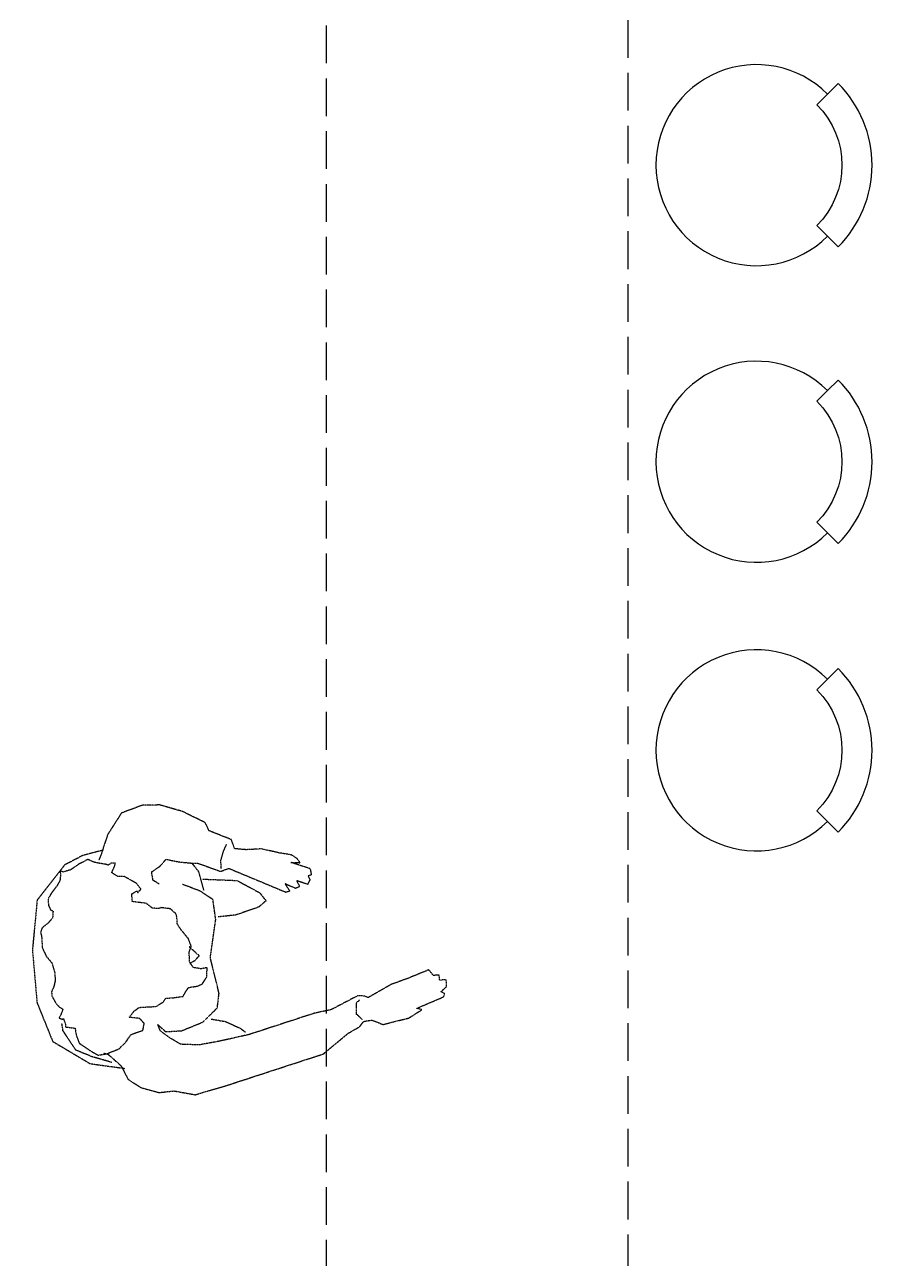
# Model space of a CAD drawing. Header units: millimetres. Extents: x 285006 to 3037698, y -2820855 to 192241.
# Drawn here: x 856526 to 858235, y -636269 to -633816 of the extents above; entities that cross this region are included whole.
import ezdxf

# ---------------------------------------------------------------- set-up
doc = ezdxf.new("R2010")
doc.units = ezdxf.units.MM
doc.linetypes.add('DASH', pattern=[0.35, 0.25, -0.1])
doc.layers.add('FF-FURN', color=51, linetype='Continuous')
doc.layers.add('FF-FURN--02', color=8, linetype='DASH')

# ---------------------------------------------------------------- blocks, each defined once
blk = doc.blocks.new('A$C20967D04')
at = {"color": 0, "linetype": 'Continuous'}
for p, q in [((-120.2, 109.8), (-141.4, 88.6)), ((120.2, 109.8), (141.4, 88.6))]:
    blk.add_line(p, q, dxfattribs=at)
blk.add_lwpolyline([(-162.6, 67.4), (-141.4, 88.6, -2.414214), (141.4, 88.6), (162.6, 67.4, -0.414214), (-162.6, 67.4, -0.414214)], format="xyb", dxfattribs=at)
blk.add_arc((0, 230), 170, 225, 315, dxfattribs=at)
blk = doc.blocks.new('A$C59637B09')
at = {"layer": 'FF-FURN--02'}
for p, q in [((-166.1, 656.5), (-122.7, 670.9)), ((-122.7, 670.9), (-85.6, 668.9)), ((-85.6, 668.9), (-34, 681.2)), ((-34, 681.2), (44.4, 662.7)), ((-197, 633.8), (-166.1, 656.5)), ((44.4, 662.7), (285.7, 598.8)), ((-287.8, 590.5), (-203.2, 607)), ((-211.5, 600.8), (-197, 633.8)), ((-376.5, 530.8), (-287.8, 590.5)), ((-234.1, 590.5), (-281.6, 574)), ((-242.4, 569.9), (-211.5, 600.8)), ((285.7, 598.8), (349.7, 551.4)), ((-320.8, 555.5), (-349.7, 506)), ((-281.6, 574), (-320.8, 555.5)), ((-311.3, 539.2), (-286.1, 558.2)), ((-286.1, 558.2), (-267.2, 570.8)), ((-267.2, 570.8), (-246.2, 568.7)), ((-253.3, 566.3), (-242.4, 569.9)), ((-246.2, 568.7), (-214.6, 558.2)), ((-214.6, 558.2), (-197.8, 543.4)), ((-62.9, 555.5), (-87.7, 539)), ((-17.5, 559.6), (-62.9, 555.5)), ((32, 553.4), (-17.5, 559.6)), ((106.2, 541.1), (32, 553.4)), ((349.7, 551.4), (378.5, 536.9)), ((-409.5, 433.9), (-376.5, 530.8)), ((-319.7, 501.4), (-317.6, 520.3)), ((-317.6, 520.3), (-311.3, 539.2)), ((-197.8, 543.4), (-183.1, 524.5)), ((-183.1, 524.5), (-153.6, 516.1)), ((-153.6, 516.1), (-149.4, 499.3)), ((-116.6, 504), (-98, 522.5)), ((-110.4, 520.4), (-116.6, 504)), ((-87.7, 539), (-110.4, 520.4)), ((-98, 522.5), (-58.8, 522.5)), ((-58.8, 522.5), (-5.2, 504)), ((50.5, 506), (85.6, 524.6)), ((85.6, 524.6), (98, 534.9)), ((269.2, 497.8), (106.2, 541.1)), ((386.8, 520.4), (372.4, 506)), ((378.5, 536.9), (388.9, 524.6)), ((388.9, 524.6), (409.5, 522.5)), ((409.5, 522.5), (436.3, 534.9)), ((436.3, 534.9), (500.3, 522.5)), ((500.3, 522.5), (533.3, 504)), ((-349.7, 506), (-351.3, 488.9)), ((-347.1, 476.2), (-342.9, 488.8)), ((-342.9, 497.2), (-319.7, 501.4)), ((-342.9, 488.8), (-342.9, 497.2)), ((-159.9, 486.7), (-170.5, 484.6)), ((-149.4, 499.3), (-159.9, 486.7)), ((-5.2, 504), (32, 471)), ((15.5, 497.8), (50.5, 506)), ((310.5, 491.6), (269.2, 497.8)), ((378.5, 460.7), (310.5, 491.6)), ((372.4, 506), (374.4, 477.2)), ((533.3, 504), (520.9, 499.8)), ((520.9, 499.8), (589, 475.1)), ((-357.6, 474.1), (-349.2, 478.3)), ((-353.4, 467.8), (-357.6, 474.1)), ((-347.1, 453.1), (-353.4, 467.8)), ((-349.2, 478.3), (-347.1, 476.2)), ((-170.5, 484.6), (-185.2, 482.5)), ((-185.2, 482.5), (-172.6, 467.8)), ((-172.6, 467.8), (-159.9, 459.4)), ((-159.9, 459.4), (-141, 459.4)), ((-141, 459.4), (-117.9, 459.4)), ((-117.9, 459.4), (-99, 448.9)), ((32, 471), (38.2, 435.9)), ((374.4, 477.2), (382.7, 471)), ((395.1, 462.7), (378.5, 460.7)), ((403.3, 466.9), (395.1, 462.7)), ((461.1, 438), (403.3, 466.9)), ((591, 466.9), (582.8, 462.7)), ((582.8, 462.7), (597.2, 450.4)), ((589, 475.1), (591, 466.9)), ((-413.6, 304), (-409.5, 433.9)), ((-372.3, 419.5), (-361.8, 440.5)), ((-361.8, 440.5), (-355.5, 446.8)), ((-355.5, 446.8), (-347.1, 453.1)), ((-99, 448.9), (-92.7, 440.5)), ((-92.7, 440.5), (-75.8, 440.5)), ((-75.8, 440.5), (-50.6, 438.4)), ((-50.6, 438.4), (-42.2, 425.8)), ((-42.2, 425.8), (-35.9, 417.4)), ((38.2, 435.9), (21.7, 347.3)), ((502.3, 425.6), (461.1, 438)), ((556, 407.1), (502.3, 425.6)), ((580.7, 433.9), (580.7, 421.5)), ((597.2, 433.9), (580.7, 433.9)), ((597.2, 450.4), (597.2, 433.9)), ((-372.3, 409), (-372.3, 419.5)), ((-366, 396.4), (-372.3, 409)), ((-361.8, 381.7), (-366, 396.4)), ((-35.9, 417.4), (-14.9, 415.3)), ((-14.9, 415.3), (-2.3, 411.1)), ((-2.3, 411.1), (10.4, 394.3)), ((10.4, 394.3), (12.5, 371.2)), ((566.3, 421.5), (556, 407.1)), ((580.7, 421.5), (566.3, 421.5)), ((-361.8, 362.8), (-361.8, 381.7)), ((-21.2, 369.1), (-29.6, 354.4)), ((-2.3, 373.3), (-21.2, 369.1)), ((12.5, 371.2), (-2.3, 373.3)), ((-380.7, 320.8), (-368.1, 337.6)), ((-368.1, 337.6), (-361.8, 362.8)), ((-29.6, 354.4), (-29.6, 331.3)), ((-28.1, 360.1), (-27.8, 357.6)), ((-27.8, 357.6), (-15.5, 351.4)), ((-15.5, 351.4), (-5.2, 341.1)), ((-5.2, 341.1), (-15.5, 330.8)), ((21.7, 347.3), (40.2, 254.6)), ((-395.1, 182.4), (-413.6, 304)), ((-389.1, 299.7), (-380.7, 320.8)), ((-29.6, 331.3), (-23.3, 316.6)), ((-23.3, 316.6), (-29.6, 297.6)), ((-27.8, 318.5), (-28.3, 317.6)), ((-15.5, 330.8), (-27.8, 318.5)), ((-389.1, 272.4), (-389.1, 299.7)), ((-46.4, 274.5), (-54.8, 259.8)), ((-29.6, 297.6), (-46.4, 274.5)), ((-391.2, 261.9), (-389.1, 272.4)), ((-387, 251.4), (-391.2, 261.9)), ((-372.3, 240.9), (-387, 251.4)), ((-54.8, 243), (-56.9, 234.6)), ((-54.8, 259.8), (-54.8, 243)), ((40.2, 254.6), (36.1, 205.1)), ((89.7, 246.3), (46.4, 248.4)), ((147.5, 229.8), (89.7, 246.3)), ((-359.7, 228.3), (-372.3, 240.9)), ((-357.6, 211.5), (-359.7, 228.3)), ((-113.7, 217.8), (-128.4, 205.2)), ((-99, 219.9), (-113.7, 217.8)), ((-92.7, 217.8), (-99, 219.9)), ((-69.5, 222), (-92.7, 217.8)), ((-56.9, 234.6), (-69.5, 222)), ((166.1, 215.4), (147.5, 229.8)), ((151.6, 194.8), (166.1, 215.4)), ((-322.8, 100), (-395.1, 182.4)), ((-368.1, 196.8), (-363.9, 207.3)), ((-368.1, 180), (-368.1, 196.8)), ((-363.9, 207.3), (-357.6, 211.5)), ((-151.5, 201), (-162.1, 198.9)), ((-162.1, 198.9), (-162.1, 180)), ((-128.4, 205.2), (-151.5, 201)), ((5.2, 182.4), (-36.1, 163.9)), ((36.1, 205.1), (5.2, 182.4)), ((15.5, 182.4), (5.2, 135)), ((98, 161.8), (151.6, 194.8)), ((143.4, 161.8), (215.6, 196.8)), ((215.6, 196.8), (225.9, 194.8)), ((225.9, 194.8), (215.6, 176.2)), ((215.6, 176.2), (240.3, 188.6)), ((240.3, 188.6), (250.6, 184.5)), ((250.6, 184.5), (244.5, 170)), ((-357.6, 165.3), (-368.1, 180)), ((-345, 150.6), (-357.6, 165.3)), ((-149.4, 154.8), (-178.9, 135.9)), ((-162.1, 180), (-149.4, 173.7)), ((-149.4, 173.7), (-147.3, 177.9)), ((-138.9, 169.5), (-149.4, 154.8)), ((-147.3, 177.9), (-138.9, 169.5)), ((-93.9, 159.7), (-108.3, 149.4)), ((13.4, 153.6), (98, 161.8)), ((79.4, 130.9), (143.4, 161.8)), ((244.5, 170), (271.3, 180.4)), ((271.3, 180.4), (277.5, 170)), ((277.5, 170), (273.3, 159.7)), ((273.3, 159.7), (281.6, 157.7)), ((281.6, 157.7), (279.5, 143.3)), ((-336.6, 138), (-345, 150.6)), ((-334.5, 125.4), (-336.6, 138)), ((-334.5, 112.8), (-334.5, 125.4)), ((-193.6, 135.9), (-208.3, 125.4)), ((-208.3, 125.4), (-199.9, 108.6)), ((-178.9, 135.9), (-193.6, 135.9)), ((-108.3, 149.4), (-110.4, 128.8)), ((-110.4, 128.8), (-89.7, 116.5)), ((5.2, 135), (-9.3, 114.4)), ((5.2, 114.4), (58.8, 137.1)), ((58.8, 137.1), (79.4, 130.9)), ((60.9, 130.9), (60.9, 110.3)), ((279.5, 143.3), (232.1, 124.7)), ((232.1, 124.7), (254.8, 126.8)), ((254.8, 126.8), (248.6, 116.5)), ((-332.4, 114.9), (-334.5, 112.8)), ((-328.2, 117), (-332.4, 114.9)), ((-309.2, 112.8), (-328.2, 117)), ((-277.5, 79.4), (-322.8, 100)), ((-288.2, 100.2), (-309.2, 112.8)), ((-265.1, 89.7), (-288.2, 100.2)), ((-248.3, 98.1), (-265.1, 89.7)), ((-220.9, 104.4), (-248.3, 98.1)), ((-232.1, 79.4), (-238.6, 93.2)), ((-216.7, 106.5), (-220.9, 104.4)), ((-208.3, 102.3), (-216.7, 106.5)), ((-197.8, 102.3), (-208.3, 102.3)), ((-199.9, 108.6), (-197.8, 102.3)), ((-89.7, 116.5), (-73.2, 100)), ((-73.2, 100), (-42.3, 108.2)), ((-42.3, 108.2), (-15.5, 112.3)), ((-15.5, 112.3), (5.2, 114.4)), ((60.9, 110.3), (69.1, 87.6)), ((205.3, 100), (161.9, 87.6)), ((234.1, 106.2), (205.3, 100)), ((248.6, 116.5), (234.1, 106.2)), ((-225.9, 69), (-277.5, 79.4)), ((-213.5, 31.9), (-232.1, 79.4)), ((89.7, 60.8), (36.1, 36.1)), ((69.1, 87.6), (77.4, 71.1)), ((95.9, 83.5), (89.7, 60.8)), ((124.8, 87.6), (95.9, 83.5)), ((161.9, 87.6), (124.8, 87.6)), ((-176.4, -19.6), (-213.5, 31.9)), ((36.1, 36.1), (27.8, 15.5)), ((27.8, 15.5), (-27.8, -15.5)), ((-122.7, -36.1), (-176.4, -19.6)), ((-27.8, -15.5), (-81.5, -34)), ((-81.5, -34), (-122.7, -36.1))]:
    blk.add_line(p, q, dxfattribs=at)

msp = doc.modelspace()

# ---------------------------------------------------------------- linework, layer by layer
at = {"layer": 'FF-FURN', "linetype": 'DASH', "ltscale": 300, "elevation": 0}
msp.add_lwpolyline([(857126.9, -633701.6), (857726.9, -633701.6), (857726.9, -636622.5), (857126.9, -636622.5)], close=True, dxfattribs=at)

# ---------------------------------------------------------------- block references
at = {"layer": 'FF-FURN', "linetype": 'DASH', "ltscale": 300, "xscale": -1, "rotation": 90.00000096500112}
for p in [(858212.6, -634095), (858212.6, -634684.9), (858212.6, -635258.8)]:
    msp.add_blockref('A$C20967D04', p, dxfattribs=at)
at = {"layer": 'FF-FURN', "xscale": -0.8099999999943052, "yscale": 0.8099999999943052, "zscale": 0.8099999999943052, "rotation": 183.2113101746492}
msp.add_blockref('A$C59637B09', (856862.6, -635391.3), dxfattribs=at)

doc.saveas('drawing.dxf')
